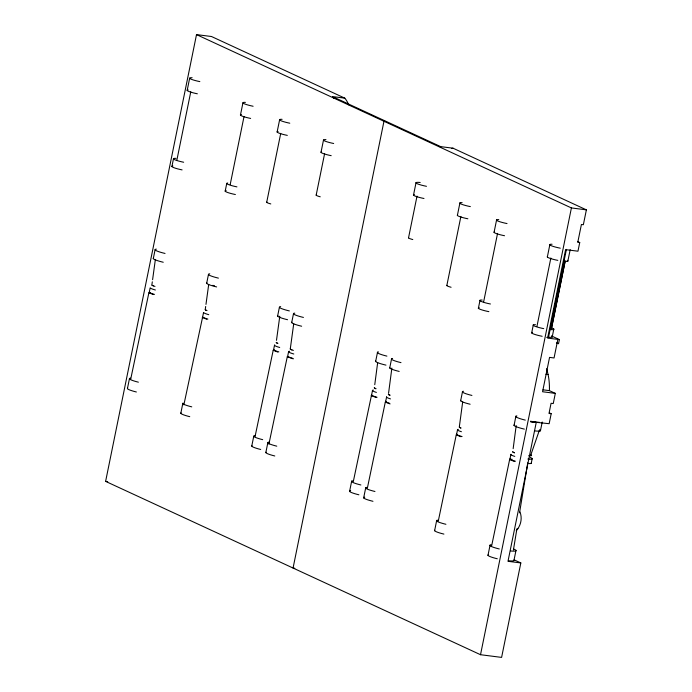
<?xml version="1.0" encoding="UTF-8"?>
<svg xmlns="http://www.w3.org/2000/svg" width="692" height="692" viewBox="0 0 692 692"><rect width="100%" height="100%" fill="white"/><g stroke="black" fill="none" stroke-linecap="round" stroke-linejoin="round"><path stroke-width="1.04" d="M374.761 384.683L377.659 362.634M388.558 393.29L391.871 368.092M459.367 427.137A9.204 1.22 11.5 0 0 461.045 428.08A9.679 1.28 11.5 0 1 459.289 427.137L462.68 401.94M513.161 448.667L516.189 425.571M152.024 283.893L152.309 281.8M152.603 279.698L155.319 259.794M206.839 310.596A9.679 1.28 11.5 0 1 205.221 309.627L205.688 306.478M205.974 304.385L208.699 284.473M276.489 340.326L279.784 316.227M293.719 323.778L290.277 348.932A9.204 1.22 11.5 0 0 293.391 350.403M513.403 550.071L516.907 528.792M519.536 512.824L527.771 462.801M514.217 559.889L520.825 562.942L501.605 657.4L480.516 654.71L105.616 481.373L196.511 34.6L211.484 36.512L344.798 98.152A38.38 18.563 -82.7 0 1 348.673 104.829M187.169 90.436L189.643 78.257M153.295 258.618L155.086 249.812M171.901 166.547L173.467 158.883M127.432 388.627L129.421 378.818M176.918 159.887L190.776 91.785M240.444 115.071L242.927 102.892M225.185 191.182L226.742 183.518M206.674 283.296L208.456 274.499M180.811 413.306L182.8 403.497M230.202 184.522L244.051 116.42M277.12 132.034L279.603 119.854M266.705 202.289L280.727 133.374M277.613 316.097L279.404 307.3M251.75 446.106L253.748 436.297M274.499 345.291L273.6 349.694A10.934 1.445 11.5 0 0 278.815 351.891M321.002 152.318L323.484 140.139M316.166 195.17L324.609 153.659M291.687 322.602L293.477 313.805M265.823 452.62L267.821 442.802M288.573 351.796L287.673 356.198A10.934 1.445 11.5 0 0 292.889 358.404M375.644 361.466L377.521 352.211M349.59 491.389L351.674 481.13M371.587 395.037L372.478 390.634M413.505 195.127L416.048 182.584M408.522 237.892L417.017 196.13M389.717 367.971L391.594 358.715M363.663 497.903L365.748 487.635M385.66 401.542L386.551 397.139M457.386 215.42L459.929 202.877M446.824 285.597L460.898 216.432M478.388 308.286L480.014 300.267M494.062 232.374L496.605 219.831M460.656 400.772L462.533 391.516M434.611 530.703L436.687 520.436M456.599 434.342L457.498 429.94M483.665 301.738L497.565 233.386M531.672 332.921L533.298 324.903M547.337 257.009L549.889 244.466M514.035 425.459L515.912 416.195M487.99 555.382L490.066 545.114M509.978 459.021L510.878 454.618M536.949 326.373L550.849 258.021M480.516 654.71L571.41 207.937L196.511 34.6M566.411 249.397L548.471 337.592L546.68 337.359M551.351 329.046L565.208 260.945M551.299 329.297L565.156 261.195M552.181 337.09L553.808 329.072M567.847 261.178L570.191 249.648M531.231 463.346L532.2 458.571M557.838 339.391L554.058 357.963L549.552 357.383L542.563 391.75L555.321 393.376L553.254 403.557L551.066 403.28L548.998 413.461L551.187 413.738L549.154 423.703L530.591 421.713L536.239 422.431L507.989 561.307L520.825 562.942M513.905 560.65L515.99 550.382M540.435 430.822L542.225 422.025M557.017 343.44L558.548 343.639L559.378 339.59L551.55 335.966M577.777 241.655L579.732 242.555L577.967 251.205L565.598 249.63L547.606 338.085L559.378 339.59M439.887 146.747A38.38 18.563 -82.7 0 1 440.7 146.635L453.07 148.209L586.384 209.849L583.356 224.727L581.41 224.476L577.777 242.304L579.732 242.555M353.283 481.675L371.466 395.366M367.357 488.18L385.306 402.113L386.378 401.749M438.304 520.981L456.244 434.913L457.317 434.55M491.683 545.668L509.623 459.6L512.08 459.246M130.71 379.138L148.892 292.777L150.103 292.439M183.864 404.872L202.574 317.221M255.037 436.617L273.21 350.256L274.421 349.918M268.885 444.178L287.284 356.761L288.503 356.432M530.634 455.457L539.371 430.277M517.746 528.818C521.206 524.06 522.183 517.504 519.995 512.019M516.258 530.582L517.91 528.619M344.798 98.152L332.428 96.569L440.7 146.635M386.568 121.602L383.965 121.273L293.062 568.037L294.801 568.262M571.41 207.937L586.384 209.849M545.945 374.277L548.073 374.545A39.003 18.857 -82.7 0 1 549.396 390.634L555.321 393.376M543.012 389.821L549.396 390.634M105.616 481.373L107.727 481.641M293.287 358.88L287.284 356.761M376.007 397.416L371.223 395.608M390.089 403.92L385.306 402.113M461.028 436.721L456.244 434.913M514.407 461.4L509.623 459.6M153.434 294.55L148.892 292.777M206.813 319.237L202.272 317.455M277.752 352.038L273.21 350.256M556.593 342.73L558.548 343.639M549.465 412.942L551.187 413.738M423.988 198.492A10.553 1.393 11.5 0 1 414.335 194.564M426.462 186.312A10.553 1.393 11.5 0 1 416.463 183.345A10.553 1.393 11.5 0 1 420.182 182.48M412.787 239.553A7.387 0.977 11.5 0 1 408.565 237.641M467.87 218.784A10.553 1.393 11.5 0 1 457.455 215.056M470.344 206.605A10.553 1.393 11.5 0 1 460.855 203.906A10.553 1.393 11.5 0 1 462.109 202.635M451.089 287.258A7.387 0.977 11.5 0 1 446.876 285.346M504.537 235.738A10.553 1.393 11.5 0 1 494.131 232.01M507.02 223.559A10.553 1.393 11.5 0 1 497.531 220.869A10.553 1.393 11.5 0 1 498.776 219.598M136.376 391.992A13.338 1.765 11.5 0 1 127.622 388.195M138.374 382.174A13.338 1.765 11.5 0 1 130.684 378.152M163.243 262.242A13.58 1.799 11.5 0 1 153.486 258.177M165.033 253.445A13.58 1.799 11.5 0 1 156.366 249.137M154.991 286.41A9.204 1.22 11.5 0 1 151.885 284.94M154.489 294.411A10.934 1.445 11.5 0 1 149.282 292.214L150.173 287.811A10.934 1.445 11.5 0 0 155.389 290.009M153.46 285.908A9.679 1.28 11.5 0 1 151.842 284.948M443.909 534.094A13.338 1.765 11.5 0 1 434.697 530.245M445.907 524.285A13.338 1.765 11.5 0 1 437.655 520.176M470.127 404.232A13.58 1.799 11.5 0 1 460.742 400.313M471.918 395.435A13.58 1.799 11.5 0 1 463.519 391.257M462.074 436.574A10.934 1.445 11.5 0 1 456.677 433.97M461.417 431.713A10.934 1.445 11.5 0 1 458.363 429.36M513.992 560.191A13.338 1.765 11.5 0 1 508.681 560.779M497.288 558.773A13.338 1.765 11.5 0 1 488.076 554.923M513.559 549.024A13.338 1.765 11.5 0 1 510.679 550.97M499.287 548.964A13.338 1.765 11.5 0 1 491.035 544.855M539.708 429.732A13.58 1.799 11.5 0 1 535.115 430.952M524.354 429.109A13.58 1.799 11.5 0 1 514.121 424.992M539.423 422.328A13.58 1.799 11.5 0 1 530.47 421.212M525.297 420.113A13.58 1.799 11.5 0 1 516.898 415.935M530.695 455.146A9.204 1.22 11.5 0 1 528.74 455.665M514.424 452.758A9.204 1.22 11.5 0 1 512.746 451.824M531.3 462.974A10.934 1.445 11.5 0 1 528.982 463.588M515.453 461.253A10.934 1.445 11.5 0 1 510.047 458.658M530.21 457.455A10.934 1.445 11.5 0 1 527.849 459.047M514.796 456.4A10.934 1.445 11.5 0 1 510.947 454.246M530.954 454.86A9.679 1.28 11.5 0 1 529.484 455.855M514.433 452.793A9.679 1.28 11.5 0 1 512.668 451.815M274.776 455.976A13.338 1.765 11.5 0 1 266.022 452.187M276.774 446.167A13.338 1.765 11.5 0 1 269.084 442.145M301.643 326.226A13.58 1.799 11.5 0 1 291.886 322.169M303.433 317.429A13.58 1.799 11.5 0 1 294.766 313.13M293.789 354.001A10.934 1.445 11.5 0 1 289.611 351.251M291.86 349.901A9.679 1.28 11.5 0 1 290.233 348.941M235.375 194.53A10.553 1.393 11.5 0 1 226.189 190.655M236.932 186.875A10.553 1.393 11.5 0 1 227.746 182.999M197.35 93.792A10.553 1.393 11.5 0 1 188.163 89.917M199.832 81.613A10.553 1.393 11.5 0 1 190.525 78.914A10.553 1.393 11.5 0 1 192.125 77.72M287.31 135.381A10.553 1.393 11.5 0 1 278.115 131.506M289.784 123.202A10.553 1.393 11.5 0 1 280.485 120.503A10.553 1.393 11.5 0 1 282.077 119.309M270.788 203.932A7.387 0.977 11.5 0 1 266.818 202.055M451.452 148.512A38.38 18.563 -82.7 0 1 453.07 148.209M546.576 368.672A74.329 35.941 -82.7 0 1 548.073 374.545M250.634 118.427A10.553 1.393 11.5 0 1 241.447 114.552M253.108 106.248A10.553 1.393 11.5 0 1 243.809 103.549A10.553 1.393 11.5 0 1 245.4 102.355M189.755 416.671A13.338 1.765 11.5 0 1 181.001 412.873M191.753 406.861A13.338 1.765 11.5 0 1 182.999 403.064M216.622 286.921A13.58 1.799 11.5 0 1 206.865 282.855M218.412 278.123A13.58 1.799 11.5 0 1 209.745 273.816M206.804 310.535A9.204 1.22 11.5 0 1 205.264 309.618M214.529 285.822A11.928 1.574 11.5 0 1 212.876 285.329M207.868 319.09A10.934 1.445 11.5 0 1 202.661 316.893L203.552 312.49A10.934 1.445 11.5 0 0 208.768 314.687M333.06 97.356A38.38 18.563 -82.7 0 1 333.665 98.195M182.091 169.895A10.553 1.393 11.5 0 1 172.905 166.019M183.648 162.239A10.553 1.393 11.5 0 1 174.349 159.541A10.553 1.393 11.5 0 1 175.941 158.347M260.694 449.471A13.338 1.765 11.5 0 1 251.94 445.674M262.692 439.662A13.338 1.765 11.5 0 1 255.011 435.631M287.561 319.721A13.58 1.799 11.5 0 1 277.812 315.656M289.351 310.924A13.58 1.799 11.5 0 1 280.684 306.625M277.743 343.336A9.204 1.22 11.5 0 1 276.203 342.419A9.679 1.28 11.5 0 0 277.777 343.396M279.706 347.488A10.934 1.445 11.5 0 1 274.655 344.936M331.191 155.674A10.553 1.393 11.5 0 1 321.157 151.98M333.665 143.495A10.553 1.393 11.5 0 1 324.366 140.796A10.553 1.393 11.5 0 1 325.958 139.602M320.24 196.805A7.387 0.977 11.5 0 1 316.27 194.928M488.872 311.651A10.553 1.393 11.5 0 1 479.219 307.724M490.429 303.996A10.553 1.393 11.5 0 1 480.94 301.305A10.553 1.393 11.5 0 1 482.194 300.034M567.284 260.33A10.553 1.393 11.5 0 1 563.721 261.282M557.821 260.374A10.553 1.393 11.5 0 1 547.407 256.645M560.304 248.194A10.553 1.393 11.5 0 1 550.815 245.504A10.553 1.393 11.5 0 1 552.06 244.233M551.619 336.243A10.553 1.393 11.5 0 1 548.047 337.194M542.156 336.286A10.553 1.393 11.5 0 1 532.503 332.359M551.887 327.999A10.553 1.393 11.5 0 1 549.612 329.539M543.713 328.631A10.553 1.393 11.5 0 1 534.224 325.941A10.553 1.393 11.5 0 1 535.47 324.669M358.888 494.789A13.338 1.765 11.5 0 1 350.645 490.68M360.887 484.971A13.338 1.765 11.5 0 1 352.635 480.871M385.963 365.125A13.58 1.799 11.5 0 1 375.73 361.008M386.906 356.12A13.58 1.799 11.5 0 1 378.498 351.943M374.346 387.831A9.204 1.22 11.5 0 0 376.024 388.766A9.679 1.28 11.5 0 1 374.268 387.823M377.062 397.269A10.934 1.445 11.5 0 1 371.656 394.665M376.405 392.407A10.934 1.445 11.5 0 1 373.343 390.046M372.962 501.293A13.338 1.765 11.5 0 1 364.719 497.185M374.96 491.484A13.338 1.765 11.5 0 1 366.717 487.376M399.189 371.431A13.58 1.799 11.5 0 1 389.804 367.513M400.979 362.634A13.58 1.799 11.5 0 1 392.58 358.456M389.579 403.315A10.934 1.445 11.5 0 1 385.729 401.17M390.478 398.912A10.934 1.445 11.5 0 1 386.629 396.767M388.42 394.336A9.204 1.22 11.5 0 0 390.098 395.279A9.679 1.28 11.5 0 1 388.342 394.336"/></g></svg>
